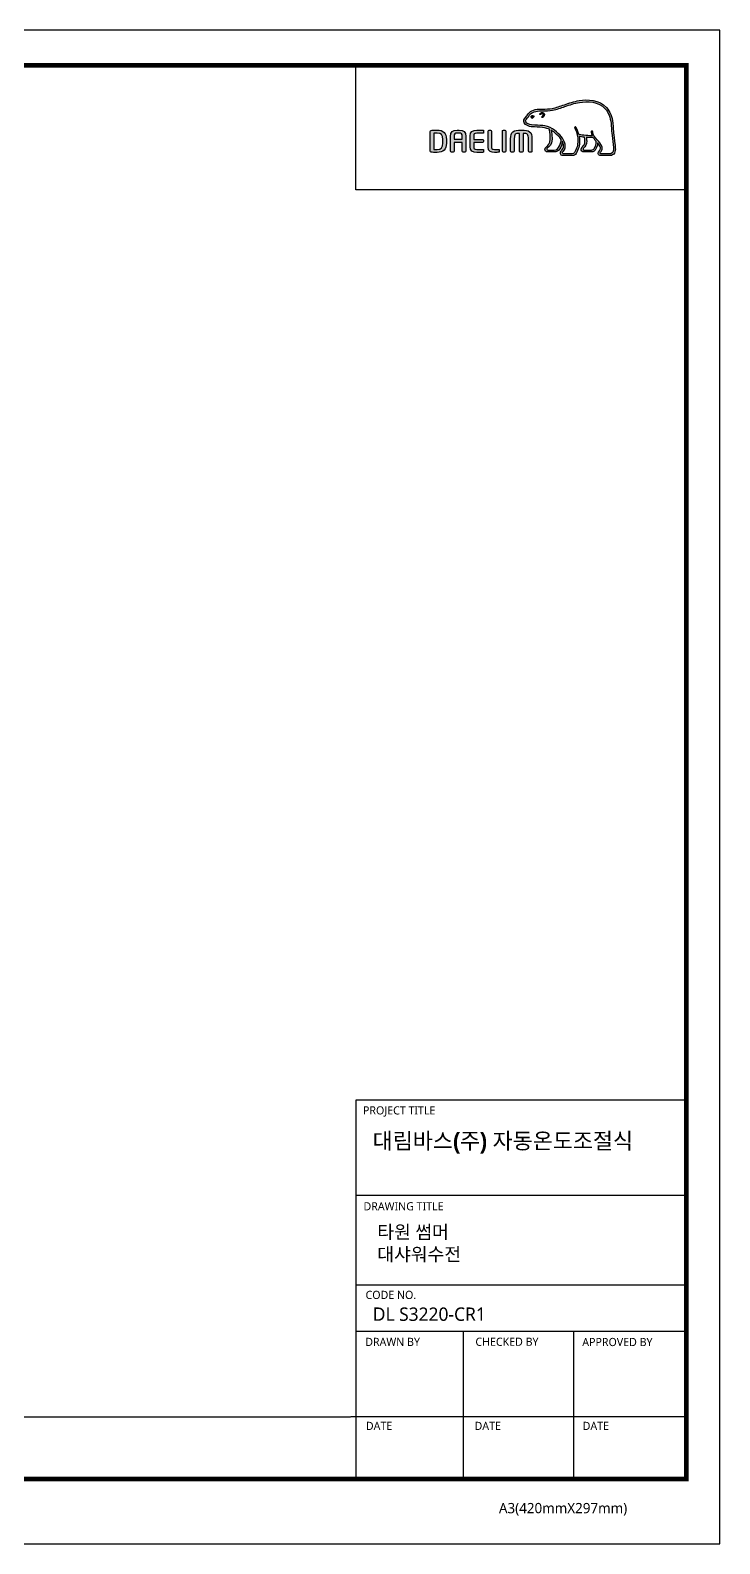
# Model space of a CAD drawing. Extents: x 0 to 3160, y 0 to 2315.
# Drawn here: x 2106 to 3160, y 0 to 2315 of the extents above; entities that cross this region are included whole.
import ezdxf

# ---------------------------------------------------------------- set-up
doc = ezdxf.new("R2010")
doc.units = 0
doc.header["$LTSCALE"] = 10
doc.header["$MEASUREMENT"] = 0
doc.layers.get('0').update_dxf_attribs({"linetype": 'CONTINUOUS'})
doc.layers.add('레이어 1', color=7, linetype='CONTINUOUS')
doc.styles.add('Daelim Dimension', font='')
doc.styles.get('Daelim Dimension').set_extended_font_data('NanumGothic')

msp = doc.modelspace()

# ---------------------------------------------------------------- hatches: boundary and pattern name
at = {"layer": '레이어 1'}
h = msp.add_hatch(color=5, dxfattribs=at)
h.dxf.hatch_style = 1
edge = h.paths.add_edge_path(flags=16)
edge.add_spline(control_points=[(2995.36, 2127.57), (2993.99, 2126.04), (2992.26, 2126.03), (2992.18, 2126.03), (2992.18, 2126.03), (2978.32, 2126.03), (2978.32, 2126.03), (2977.81, 2126.03), (2977.42, 2126.16), (2977.17, 2126.41), (2976.96, 2126.61), (2976.86, 2126.93), (2976.86, 2127.31), (2976.86, 2128.1), (2977.43, 2128.81), (2978.04, 2129.58), (2978.6, 2130.3), (2979.13, 2130.98), (2979.43, 2131.82), (2980.19, 2133.87), (2980.11, 2136.04), (2979.21, 2137.96), (2977.57, 2141.44), (2975.14, 2144.16), (2972.79, 2146.8), (2972.79, 2146.8), (2971.99, 2147.67), (2971.99, 2147.68), (2968.93, 2151.09), (2965.77, 2154.62), (2965.52, 2159.4), (2965.46, 2160.35), (2965.03, 2160.92), (2964.42, 2160.89), (2964.42, 2160.89), (2963.52, 2160.46), (2963.5, 2160.46), (2963.26, 2160.2), (2963.12, 2159.8), (2963.12, 2159.34), (2963.12, 2159.34), (2963.13, 2159.18), (2963.13, 2159.18), (2963.25, 2157.45), (2963.67, 2155.75), (2964.39, 2153.99), (2964.39, 2153.99), (2964.46, 2153.81), (2964.46, 2153.81), (2964.46, 2153.81), (2964.27, 2153.81), (2964.27, 2153.81), (2955.38, 2153.45), (2946.65, 2155.13), (2944.09, 2155.75), (2942.51, 2162.12), (2939.94, 2166.34), (2939.83, 2166.52), (2939.63, 2166.85), (2939.31, 2167.1), (2939, 2167.19), (2939, 2167.19), (2938.26, 2167.08), (2938.16, 2167.06), (2938.1, 2166.97), (2937.97, 2166.79), (2937.68, 2166.4), (2937.68, 2166.4), (2937.64, 2166.09), (2937.64, 2166.09), (2937.64, 2166.09), (2937.88, 2165.26), (2937.88, 2165.26), (2938.08, 2164.92), (2942.64, 2156.92), (2942.64, 2146.32), (2942.64, 2139.78), (2940.93, 2133.61), (2937.54, 2127.98), (2936.73, 2126.63), (2935.66, 2126.03), (2934.07, 2126.03), (2934.07, 2126.03), (2920.41, 2126.03), (2920.41, 2126.03), (2919.96, 2126.03), (2919.01, 2126.35), (2919.01, 2127.34), (2919.01, 2127.88), (2919.52, 2128.78), (2920.36, 2129.72), (2926.05, 2136.06), (2922.77, 2145.96), (2917.31, 2152.48), (2912.03, 2158.77), (2903.43, 2166.69), (2892.38, 2168.66), (2888.46, 2169.34), (2882.02, 2169.72), (2876.83, 2170.03), (2876.83, 2170.03), (2871.57, 2170.34), (2871.57, 2170.34), (2868.88, 2170.55), (2864.42, 2172.21), (2863.06, 2174.78), (2862.49, 2175.84), (2862.55, 2176.92), (2863.27, 2178.16), (2863.73, 2178.91), (2864.35, 2179.56), (2865.13, 2180.34), (2865.99, 2181.21), (2866.88, 2182.12), (2867.57, 2183.31), (2867.57, 2183.31), (2867.77, 2183.68), (2867.77, 2183.68), (2870.41, 2188.73), (2875.84, 2191.39), (2883.93, 2191.61), (2883.93, 2191.61), (2888.49, 2191.66), (2888.49, 2191.66), (2893.5, 2191.68), (2899.18, 2191.71), (2903.85, 2192.72), (2910.41, 2194.13), (2916.99, 2196.38), (2922.79, 2198.35), (2922.79, 2198.35), (2922.98, 2198.42), (2922.98, 2198.42), (2930.16, 2200.87), (2937.58, 2203.41), (2945.18, 2204.65), (2957.32, 2206.66), (2974.01, 2206.59), (2984.5, 2194.81), (2989.36, 2189.35), (2992.34, 2181.85), (2993.37, 2172.5), (2993.37, 2172.5), (2993.33, 2172.53), (2993.3, 2172.57), (2993.38, 2172.38), (2993.46, 2171.33), (2993.89, 2165.38), (2994.02, 2162.53), (2994.15, 2159.57), (2994.9, 2154.08), (2994.9, 2154.08), (2997.01, 2135.74), (2997.01, 2135.74), (2997.01, 2135.74), (2997.14, 2133.51), (2997.14, 2133.51), (2997.14, 2130.88), (2996.54, 2128.88), (2995.36, 2127.57)], knot_values=[0, 0, 0, 0, 1, 1, 1, 2, 2, 2, 3, 3, 3, 4, 4, 4, 5, 5, 5, 6, 6, 6, 7, 7, 7, 8, 8, 8, 9, 9, 9, 10, 10, 10, 11, 11, 11, 12, 12, 12, 13, 13, 13, 14, 14, 14, 15, 15, 15, 16, 16, 16, 17, 17, 17, 18, 18, 18, 19, 19, 19, 20, 20, 20, 21, 21, 21, 22, 22, 22, 23, 23, 23, 24, 24, 24, 25, 25, 25, 26, 26, 26, 27, 27, 27, 28, 28, 28, 29, 29, 29, 30, 30, 30, 31, 31, 31, 32, 32, 32, 33, 33, 33, 34, 34, 34, 35, 35, 35, 36, 36, 36, 37, 37, 37, 38, 38, 38, 39, 39, 39, 40, 40, 40, 41, 41, 41, 42, 42, 42, 43, 43, 43, 44, 44, 44, 45, 45, 45, 46, 46, 46, 47, 47, 47, 48, 48, 48, 49, 49, 49, 50, 50, 50, 51, 51, 51, 52, 52, 52, 53, 53, 53, 53], degree=3, periodic=0)
edge = h.paths.add_edge_path(flags=16)
edge.add_spline(control_points=[(2963.32, 2131.53), (2963.32, 2131.53), (2952.02, 2131.53), (2952.02, 2131.53), (2951.18, 2131.53), (2950.52, 2132.2), (2950.52, 2133.05), (2950.52, 2133.65), (2951.04, 2134.4), (2951.53, 2134.92), (2953.82, 2137.12), (2956.18, 2140.15), (2956.18, 2145.91), (2956.18, 2145.91), (2956.03, 2148.52), (2956.03, 2148.53), (2956.03, 2148.53), (2955.62, 2151.07), (2955.62, 2151.07), (2955.62, 2151.07), (2955.59, 2151.23), (2955.59, 2151.23), (2955.59, 2151.23), (2955.75, 2151.22), (2955.75, 2151.22), (2957.86, 2151.07), (2961.96, 2150.84), (2965.88, 2151.03), (2966.88, 2149.45), (2968.48, 2147.41), (2970.82, 2144.7), (2970.71, 2143.35), (2969.59, 2131.53), (2963.32, 2131.53)], knot_values=[0, 0, 0, 0, 1, 1, 1, 2, 2, 2, 3, 3, 3, 4, 4, 4, 5, 5, 5, 6, 6, 6, 7, 7, 7, 8, 8, 8, 9, 9, 9, 10, 10, 10, 11, 11, 11, 11], degree=3, periodic=0)
edge = h.paths.add_edge_path(flags=16)
edge.add_spline(control_points=[(2906.59, 2131.53), (2906.59, 2131.53), (2896.67, 2131.53), (2896.67, 2131.53), (2895.92, 2131.53), (2895.12, 2132.15), (2895.12, 2133.05), (2895.12, 2133.6), (2895.59, 2134.28), (2896.43, 2134.96), (2898.94, 2136.96), (2902.74, 2139.99), (2903.16, 2148.35), (2903.16, 2148.35), (2903.21, 2150.63), (2903.21, 2150.63), (2903.21, 2154.18), (2902.4, 2158.47), (2901.63, 2162.31), (2901.63, 2162.31), (2901.5, 2162.7), (2901.5, 2162.7), (2901.5, 2162.7), (2901.83, 2162.45), (2901.83, 2162.45), (2903.3, 2161.54), (2911.41, 2156.04), (2917.16, 2147.93), (2916.69, 2144.09), (2914.52, 2131.53), (2906.59, 2131.53)], knot_values=[0, 0, 0, 0, 1, 1, 1, 2, 2, 2, 3, 3, 3, 4, 4, 4, 5, 5, 5, 6, 6, 6, 7, 7, 7, 8, 8, 8, 9, 9, 9, 10, 10, 10, 10], degree=3, periodic=0)
edge = h.paths.add_edge_path()
edge.add_spline(control_points=[(2999.81, 2136.02), (2999.81, 2136.04), (2997.71, 2154.47), (2997.71, 2154.47), (2996.93, 2159.97), (2996.82, 2162.91), (2996.71, 2165.51), (2996.71, 2165.51), (2996.19, 2172.78), (2996.19, 2172.79), (2995.08, 2182.74), (2991.86, 2190.78), (2986.61, 2196.66), (2975.27, 2209.4), (2957.57, 2209.54), (2944.71, 2207.42), (2936.82, 2206.11), (2929.28, 2203.54), (2922, 2201.05), (2922, 2201.05), (2921.76, 2200.97), (2921.76, 2200.97), (2916.06, 2199.02), (2909.6, 2196.81), (2903.25, 2195.46), (2898.89, 2194.53), (2893.43, 2194.48), (2888.61, 2194.46), (2888.61, 2194.46), (2883.84, 2194.4), (2883.84, 2194.4), (2874.67, 2194.17), (2868.42, 2191), (2865.26, 2184.97), (2865.26, 2184.97), (2865.12, 2184.7), (2865.12, 2184.7), (2864.6, 2183.79), (2863.83, 2183.01), (2863.13, 2182.32), (2862.37, 2181.55), (2861.51, 2180.69), (2860.85, 2179.57), (2860.19, 2178.45), (2859.86, 2177.32), (2859.86, 2176.2), (2859.86, 2175.27), (2860.09, 2174.35), (2860.57, 2173.47), (2862.52, 2169.79), (2868.08, 2167.8), (2871.4, 2167.56), (2871.4, 2167.56), (2876.28, 2167.26), (2876.4, 2167.25), (2881.28, 2166.97), (2887.97, 2166.58), (2891.88, 2165.89), (2894.16, 2165.49), (2896.76, 2164.67), (2899.15, 2163.55), (2899.32, 2162.93), (2900.56, 2157.41), (2900.56, 2150.62), (2900.56, 2150.62), (2900.51, 2148.47), (2900.51, 2148.47), (2900.15, 2141.32), (2897.03, 2138.82), (2894.74, 2136.99), (2894.51, 2136.81), (2892.47, 2135.11), (2892.33, 2133.08), (2892.22, 2131.93), (2892.55, 2130.88), (2893.25, 2130.13), (2894.01, 2129.31), (2895.16, 2128.89), (2896.67, 2128.89), (2896.67, 2128.89), (2906.59, 2128.89), (2906.59, 2128.89), (2914.02, 2128.89), (2917.7, 2136.89), (2918.81, 2144.39), (2918.81, 2144.39), (2918.84, 2145.44), (2918.84, 2145.44), (2918.84, 2145.44), (2919.14, 2144.91), (2919.14, 2144.91), (2920.1, 2142.79), (2920.67, 2140.26), (2920.67, 2138.35), (2920.67, 2135.67), (2919.84, 2133.33), (2918.26, 2131.59), (2917.87, 2131.19), (2915.88, 2129.13), (2915.88, 2127.08), (2915.88, 2127.08), (2915.9, 2126.74), (2915.9, 2126.74), (2916.18, 2124.31), (2918.15, 2123.23), (2919.97, 2123.23), (2919.97, 2123.23), (2934.07, 2123.23), (2934.07, 2123.23), (2936.62, 2123.23), (2938.65, 2124.37), (2939.95, 2126.54), (2943.54, 2132.49), (2945.36, 2138.97), (2945.36, 2145.76), (2945.36, 2147.88), (2945.16, 2150.15), (2944.77, 2152.5), (2944.77, 2152.5), (2944.73, 2152.69), (2944.73, 2152.69), (2944.73, 2152.69), (2944.92, 2152.65), (2944.92, 2152.65), (2946.62, 2152.32), (2949.35, 2151.85), (2952.72, 2151.48), (2952.72, 2151.48), (2952.82, 2151.47), (2952.82, 2151.47), (2952.82, 2151.47), (2953.27, 2148.88), (2953.27, 2148.88), (2953.27, 2148.88), (2953.37, 2148.27), (2953.37, 2148.26), (2953.37, 2148.26), (2953.51, 2145.97), (2953.51, 2145.97), (2953.51, 2140.49), (2951.01, 2138.1), (2949.67, 2136.82), (2949.65, 2136.8), (2947.78, 2134.9), (2947.58, 2133.21), (2947.58, 2133.21), (2947.52, 2132.7), (2947.52, 2132.7), (2947.52, 2132.17), (2947.65, 2131.13), (2948.58, 2130.17), (2949.4, 2129.32), (2950.66, 2128.89), (2952.34, 2128.89), (2952.34, 2128.89), (2963.32, 2128.89), (2963.32, 2128.89), (2970, 2128.89), (2972.01, 2137.38), (2972.81, 2142.13), (2972.81, 2142.13), (2972.85, 2142.62), (2972.85, 2142.62), (2972.85, 2142.62), (2973.12, 2142.26), (2973.12, 2142.26), (2974.65, 2140.3), (2976, 2138.11), (2976.65, 2136.75), (2977, 2136.05), (2977.18, 2135.26), (2977.18, 2134.48), (2977.18, 2134.48), (2976.93, 2132.89), (2976.93, 2132.89), (2976.67, 2132.02), (2976.08, 2131.23), (2975.51, 2130.46), (2974.66, 2129.36), (2973.79, 2128.22), (2973.79, 2126.84), (2973.79, 2126.84), (2973.87, 2126.08), (2973.87, 2126.08), (2974.27, 2124.24), (2975.76, 2123.23), (2978.06, 2123.23), (2978.06, 2123.23), (2992.17, 2123.23), (2992.17, 2123.23), (2992.48, 2123.23), (2995.24, 2123.3), (2997.4, 2125.63), (2999.13, 2127.5), (2999.97, 2130.07), (2999.97, 2133.48), (2999.97, 2133.48), (2999.82, 2136.01), (2999.81, 2136.02)], knot_values=[0, 0, 0, 0, 1, 1, 1, 2, 2, 2, 3, 3, 3, 4, 4, 4, 5, 5, 5, 6, 6, 6, 7, 7, 7, 8, 8, 8, 9, 9, 9, 10, 10, 10, 11, 11, 11, 12, 12, 12, 13, 13, 13, 14, 14, 14, 15, 15, 15, 16, 16, 16, 17, 17, 17, 18, 18, 18, 19, 19, 19, 20, 20, 20, 21, 21, 21, 22, 22, 22, 23, 23, 23, 24, 24, 24, 25, 25, 25, 26, 26, 26, 27, 27, 27, 28, 28, 28, 29, 29, 29, 30, 30, 30, 31, 31, 31, 32, 32, 32, 33, 33, 33, 34, 34, 34, 35, 35, 35, 36, 36, 36, 37, 37, 37, 38, 38, 38, 39, 39, 39, 40, 40, 40, 41, 41, 41, 42, 42, 42, 43, 43, 43, 44, 44, 44, 45, 45, 45, 46, 46, 46, 47, 47, 47, 48, 48, 48, 49, 49, 49, 50, 50, 50, 51, 51, 51, 52, 52, 52, 53, 53, 53, 54, 54, 54, 55, 55, 55, 56, 56, 56, 57, 57, 57, 58, 58, 58, 59, 59, 59, 60, 60, 60, 61, 61, 61, 62, 62, 62, 63, 63, 63, 64, 64, 64, 65, 65, 65, 66, 66, 66, 66], degree=3, periodic=0)
edge = h.paths.add_edge_path(flags=0)
edge.add_spline(control_points=[(2871.16, 2183.66), (2871.16, 2183.66), (2873.21, 2184.59), (2875.75, 2183.61), (2875.75, 2183.61), (2876.07, 2183.47), (2875.66, 2182.89), (2874.42, 2181.23), (2873.2, 2180.87), (2873.2, 2180.87), (2873.2, 2180.87), (2872.31, 2180.56), (2871.82, 2181.16), (2870.81, 2182.34), (2870.78, 2183.02), (2870.78, 2183.02), (2870.78, 2183.02), (2870.68, 2183.53), (2871.16, 2183.66)], knot_values=[0, 0, 0, 0, 1, 1, 1, 2, 2, 2, 3, 3, 3, 4, 4, 4, 5, 5, 5, 6, 6, 6, 6], degree=3, periodic=0)
edge = h.paths.add_edge_path(flags=0)
edge.add_spline(control_points=[(2884.71, 2187.44), (2884.4, 2187.1), (2884.38, 2186.54), (2884.71, 2186.25), (2885.02, 2185.96), (2885.57, 2186.04), (2885.88, 2186.37), (2886.04, 2186.54), (2887.73, 2188.54), (2889.18, 2187.52), (2889.71, 2187.14), (2889.93, 2186.6), (2889.86, 2185.9), (2889.73, 2184.77), (2888.76, 2183.5), (2888.08, 2183.07), (2887.7, 2182.83), (2887.45, 2182.34), (2887.63, 2181.93), (2887.81, 2181.53), (2888.31, 2181.41), (2888.72, 2181.61), (2889.94, 2182.19), (2891.48, 2184.13), (2891.69, 2185.95), (2891.83, 2187.21), (2891.26, 2188.24), (2890.25, 2188.94), (2888.08, 2190.48), (2885.62, 2188.42), (2884.71, 2187.44)], knot_values=[0, 0, 0, 0, 1, 1, 1, 2, 2, 2, 3, 3, 3, 4, 4, 4, 5, 5, 5, 6, 6, 6, 7, 7, 7, 8, 8, 8, 9, 9, 9, 10, 10, 10, 10], degree=3, periodic=0)
edge = h.paths.add_edge_path(flags=0)
edge.add_spline(control_points=[(2884.43, 2185.93), (2884.43, 2185.93), (2884.43, 2185.93), (2884.43, 2185.93), (2884.43, 2185.93), (2884.43, 2185.93), (2884.43, 2185.93)], knot_values=[0, 0, 0, 0, 1, 1, 1, 2, 2, 2, 2], degree=3, periodic=0)
h = msp.add_hatch(color=5, dxfattribs=at)
h.dxf.hatch_style = 2
edge = h.paths.add_edge_path()
edge.add_spline(control_points=[(2871.16, 2183.66), (2871.16, 2183.66), (2873.21, 2184.59), (2875.75, 2183.61), (2875.75, 2183.61), (2876.07, 2183.47), (2875.66, 2182.89), (2874.42, 2181.23), (2873.2, 2180.87), (2873.2, 2180.87), (2873.2, 2180.87), (2872.31, 2180.56), (2871.82, 2181.16), (2870.81, 2182.34), (2870.78, 2183.02), (2870.78, 2183.02), (2870.78, 2183.02), (2870.68, 2183.53), (2871.16, 2183.66)], knot_values=[0, 0, 0, 0, 1, 1, 1, 2, 2, 2, 3, 3, 3, 4, 4, 4, 5, 5, 5, 6, 6, 6, 6], degree=3, periodic=0)
h = msp.add_hatch(color=5, dxfattribs=at)
h.dxf.hatch_style = 2
edge = h.paths.add_edge_path()
edge.add_spline(control_points=[(2884.71, 2187.44), (2884.4, 2187.1), (2884.38, 2186.54), (2884.71, 2186.25), (2885.02, 2185.96), (2885.57, 2186.04), (2885.88, 2186.37), (2886.04, 2186.54), (2887.73, 2188.54), (2889.18, 2187.52), (2889.71, 2187.14), (2889.93, 2186.6), (2889.86, 2185.9), (2889.73, 2184.77), (2888.76, 2183.5), (2888.08, 2183.07), (2887.7, 2182.83), (2887.45, 2182.34), (2887.63, 2181.93), (2887.81, 2181.53), (2888.31, 2181.41), (2888.72, 2181.61), (2889.94, 2182.19), (2891.48, 2184.13), (2891.69, 2185.95), (2891.83, 2187.21), (2891.26, 2188.24), (2890.25, 2188.94), (2888.08, 2190.48), (2885.62, 2188.42), (2884.71, 2187.44)], knot_values=[0, 0, 0, 0, 1, 1, 1, 2, 2, 2, 3, 3, 3, 4, 4, 4, 5, 5, 5, 6, 6, 6, 7, 7, 7, 8, 8, 8, 9, 9, 9, 10, 10, 10, 10], degree=3, periodic=0)
h = msp.add_hatch(color=5, dxfattribs=at)
h.dxf.hatch_style = 2
edge = h.paths.add_edge_path()
edge.add_spline(control_points=[(2736.46, 2142.3), (2736.46, 2135.86), (2733.53, 2132.73), (2727.48, 2132.73), (2727.48, 2132.73), (2723.34, 2132.81), (2722.26, 2132.82), (2722.26, 2132.82), (2722.26, 2157.52), (2722.26, 2157.52), (2724.4, 2157.73), (2727.45, 2157.77), (2727.48, 2157.77), (2733.69, 2157.77), (2736.46, 2154.82), (2736.46, 2148.2), (2736.46, 2148.2), (2736.46, 2142.3), (2736.46, 2142.3)], knot_values=[0, 0, 0, 0, 1, 1, 1, 2, 2, 2, 3, 3, 3, 4, 4, 4, 5, 5, 5, 6, 6, 6, 6], degree=3, periodic=0)
edge = h.paths.add_edge_path()
edge.add_spline(control_points=[(2727.48, 2162.4), (2724.12, 2162.4), (2719.77, 2162.2), (2718.34, 2161.97), (2717.44, 2161.82), (2716.87, 2161.15), (2716.87, 2160.27), (2716.87, 2160.27), (2716.87, 2130.23), (2716.87, 2130.23), (2716.87, 2129.3), (2717.45, 2128.65), (2718.38, 2128.52), (2719.73, 2128.3), (2724.07, 2128.1), (2727.48, 2128.1), (2736.85, 2128.1), (2741.8, 2133.01), (2741.8, 2142.3), (2741.8, 2142.3), (2741.8, 2148.2), (2741.8, 2148.2), (2741.8, 2157.49), (2736.85, 2162.4), (2727.48, 2162.4)], knot_values=[0, 0, 0, 0, 1, 1, 1, 2, 2, 2, 3, 3, 3, 4, 4, 4, 5, 5, 5, 6, 6, 6, 7, 7, 7, 8, 8, 8, 8], degree=3, periodic=0)
h = msp.add_hatch(color=5, dxfattribs=at)
h.dxf.hatch_style = 2
edge = h.paths.add_edge_path()
edge.add_spline(control_points=[(2765.98, 2148.24), (2765.98, 2148.24), (2753.34, 2148.24), (2753.34, 2148.24), (2753.34, 2148.71), (2753.34, 2152.74), (2753.34, 2152.74), (2753.34, 2156.96), (2754.59, 2157.67), (2758.35, 2157.67), (2758.35, 2157.67), (2760.97, 2157.67), (2760.97, 2157.67), (2764.73, 2157.67), (2765.98, 2156.96), (2765.98, 2152.74), (2765.98, 2152.74), (2765.98, 2148.71), (2765.98, 2148.24)], knot_values=[0, 0, 0, 0, 1, 1, 1, 2, 2, 2, 3, 3, 3, 4, 4, 4, 5, 5, 5, 6, 6, 6, 6], degree=3, periodic=0)
edge = h.paths.add_edge_path()
edge.add_spline(control_points=[(2760.97, 2162.4), (2760.97, 2162.4), (2758.35, 2162.4), (2758.35, 2162.4), (2751.19, 2162.4), (2748, 2159.43), (2748, 2152.74), (2748, 2152.74), (2748, 2129.89), (2748, 2129.89), (2748, 2129.08), (2748.65, 2128.4), (2749.42, 2128.4), (2749.42, 2128.4), (2751.92, 2128.4), (2751.92, 2128.4), (2752.81, 2128.4), (2753.34, 2129.15), (2753.34, 2129.89), (2753.34, 2129.89), (2753.34, 2143.02), (2753.34, 2143.53), (2753.34, 2143.53), (2765.98, 2143.53), (2765.98, 2143.53), (2765.98, 2143.02), (2765.98, 2129.89), (2765.98, 2129.89), (2765.98, 2129.07), (2766.63, 2128.4), (2767.42, 2128.4), (2767.42, 2128.4), (2769.89, 2128.4), (2769.89, 2128.4), (2770.76, 2128.4), (2771.34, 2129.17), (2771.34, 2129.89), (2771.34, 2129.89), (2771.34, 2152.74), (2771.34, 2152.74), (2771.34, 2159.43), (2768.14, 2162.4), (2760.97, 2162.4)], knot_values=[0, 0, 0, 0, 1, 1, 1, 2, 2, 2, 3, 3, 3, 4, 4, 4, 5, 5, 5, 6, 6, 6, 7, 7, 7, 8, 8, 8, 9, 9, 9, 10, 10, 10, 11, 11, 11, 12, 12, 12, 13, 13, 13, 14, 14, 14, 14], degree=3, periodic=0)
h = msp.add_hatch(color=5, dxfattribs=at)
h.dxf.hatch_style = 2
edge = h.paths.add_edge_path()
edge.add_spline(control_points=[(2778.13, 2153.67), (2778.13, 2153.67), (2778.13, 2136.84), (2778.13, 2136.84), (2778.13, 2130.95), (2781.5, 2128.1), (2788.41, 2128.1), (2791.47, 2128.1), (2795.62, 2128.15), (2797.29, 2128.31), (2797.26, 2128.31), (2798.09, 2128.39), (2798.09, 2128.39), (2798.09, 2128.39), (2798.33, 2128.41), (2798.33, 2128.41), (2798.33, 2128.41), (2798.33, 2132.91), (2798.33, 2132.91), (2798.33, 2132.91), (2788.45, 2132.91), (2788.45, 2132.91), (2783.5, 2132.91), (2783.5, 2134.31), (2783.5, 2136.84), (2783.5, 2136.84), (2783.5, 2143.08), (2783.5, 2143.56), (2784.01, 2143.56), (2796.78, 2143.56), (2796.78, 2143.56), (2797.62, 2143.56), (2798.3, 2144.23), (2798.3, 2145.05), (2798.3, 2145.05), (2798.3, 2146.71), (2798.3, 2146.71), (2798.3, 2147.54), (2797.62, 2148.2), (2796.78, 2148.2), (2796.78, 2148.2), (2784.01, 2148.2), (2783.5, 2148.2), (2783.5, 2148.69), (2783.5, 2153.67), (2783.5, 2153.67), (2783.5, 2156.2), (2783.5, 2157.59), (2788.45, 2157.59), (2788.45, 2157.59), (2798.33, 2157.55), (2798.33, 2157.55), (2798.33, 2157.55), (2798.33, 2162.03), (2798.33, 2162.03), (2798.33, 2162.03), (2797.28, 2162.14), (2797.28, 2162.14), (2795.34, 2162.31), (2790.88, 2162.4), (2788.41, 2162.4), (2781.5, 2162.4), (2778.13, 2159.55), (2778.13, 2153.67)], knot_values=[0, 0, 0, 0, 1, 1, 1, 2, 2, 2, 3, 3, 3, 4, 4, 4, 5, 5, 5, 6, 6, 6, 7, 7, 7, 8, 8, 8, 9, 9, 9, 10, 10, 10, 11, 11, 11, 12, 12, 12, 13, 13, 13, 14, 14, 14, 15, 15, 15, 16, 16, 16, 17, 17, 17, 18, 18, 18, 19, 19, 19, 20, 20, 20, 21, 21, 21, 21], degree=3, periodic=0)
h = msp.add_hatch(color=5, dxfattribs=at)
h.dxf.hatch_style = 2
edge = h.paths.add_edge_path()
edge.add_spline(control_points=[(2806.91, 2162.1), (2806.08, 2162.1), (2805.38, 2161.42), (2805.38, 2160.61), (2805.38, 2160.61), (2805.38, 2136.84), (2805.38, 2136.84), (2805.38, 2129.09), (2810.67, 2128.1), (2815.28, 2128.1), (2818.66, 2128.1), (2819.52, 2128.24), (2820.52, 2128.41), (2820.52, 2128.41), (2821.11, 2128.5), (2821.11, 2128.5), (2821.1, 2128.49), (2821.88, 2128.59), (2821.88, 2128.59), (2821.88, 2128.59), (2822.11, 2128.62), (2822.11, 2128.62), (2822.11, 2128.62), (2822.11, 2132.91), (2822.11, 2132.91), (2822.11, 2132.91), (2815.33, 2132.91), (2815.33, 2132.91), (2810.74, 2132.91), (2810.74, 2134.64), (2810.74, 2136.33), (2810.74, 2136.33), (2810.74, 2160.61), (2810.74, 2160.61), (2810.74, 2161.42), (2810.05, 2162.1), (2809.22, 2162.1), (2809.22, 2162.1), (2806.91, 2162.1), (2806.91, 2162.1)], knot_values=[0, 0, 0, 0, 1, 1, 1, 2, 2, 2, 3, 3, 3, 4, 4, 4, 5, 5, 5, 6, 6, 6, 7, 7, 7, 8, 8, 8, 9, 9, 9, 10, 10, 10, 11, 11, 11, 12, 12, 12, 13, 13, 13, 13], degree=3, periodic=0)
h = msp.add_hatch(color=5, dxfattribs=at)
h.dxf.hatch_style = 2
edge = h.paths.add_edge_path()
edge.add_spline(control_points=[(2828.74, 2162.1), (2827.85, 2162.1), (2827.31, 2161.36), (2827.31, 2160.65), (2827.31, 2160.65), (2827.31, 2129.89), (2827.31, 2129.89), (2827.31, 2129.07), (2827.95, 2128.4), (2828.74, 2128.4), (2828.74, 2128.4), (2831.24, 2128.4), (2831.24, 2128.4), (2832.13, 2128.4), (2832.66, 2129.15), (2832.66, 2129.89), (2832.66, 2129.89), (2832.66, 2160.65), (2832.66, 2160.65), (2832.66, 2161.46), (2832.04, 2162.1), (2831.24, 2162.1), (2831.24, 2162.1), (2828.74, 2162.1), (2828.74, 2162.1)], knot_values=[0, 0, 0, 0, 1, 1, 1, 2, 2, 2, 3, 3, 3, 4, 4, 4, 5, 5, 5, 6, 6, 6, 7, 7, 7, 8, 8, 8, 8], degree=3, periodic=0)
h = msp.add_hatch(color=5, dxfattribs=at)
h.dxf.hatch_style = 2
edge = h.paths.add_edge_path()
edge.add_spline(control_points=[(2839.86, 2148.82), (2839.86, 2148.82), (2839.86, 2129.89), (2839.86, 2129.89), (2839.86, 2129.07), (2840.5, 2128.4), (2841.29, 2128.4), (2841.29, 2128.4), (2843.83, 2128.4), (2843.83, 2128.4), (2844.72, 2128.4), (2845.26, 2129.15), (2845.26, 2129.89), (2845.26, 2129.89), (2845.26, 2148.35), (2845.26, 2148.35), (2845.26, 2156.5), (2846.64, 2157.29), (2853.52, 2157.31), (2853.52, 2156.81), (2853.52, 2129.89), (2853.52, 2129.89), (2853.52, 2129.04), (2854.13, 2128.4), (2854.94, 2128.4), (2854.94, 2128.4), (2857.43, 2128.4), (2857.43, 2128.4), (2858.32, 2128.4), (2858.86, 2129.15), (2858.86, 2129.89), (2858.86, 2129.89), (2858.86, 2156.72), (2858.86, 2157.25), (2862.08, 2157.24), (2864.34, 2156.98), (2865.57, 2155.75), (2866.86, 2154.46), (2867.11, 2152.06), (2867.11, 2148.35), (2867.11, 2148.35), (2867.11, 2129.89), (2867.11, 2129.89), (2867.11, 2129.08), (2867.77, 2128.4), (2868.55, 2128.4), (2868.55, 2128.4), (2871.09, 2128.4), (2871.09, 2128.4), (2871.98, 2128.4), (2872.52, 2129.17), (2872.52, 2129.89), (2872.52, 2129.89), (2872.52, 2148.82), (2872.52, 2148.82), (2872.52, 2160.3), (2868.45, 2162.24), (2856.22, 2162.24), (2843.94, 2162.24), (2839.86, 2160.3), (2839.86, 2148.82)], knot_values=[0, 0, 0, 0, 1, 1, 1, 2, 2, 2, 3, 3, 3, 4, 4, 4, 5, 5, 5, 6, 6, 6, 7, 7, 7, 8, 8, 8, 9, 9, 9, 10, 10, 10, 11, 11, 11, 12, 12, 12, 13, 13, 13, 14, 14, 14, 15, 15, 15, 16, 16, 16, 17, 17, 17, 18, 18, 18, 19, 19, 19, 20, 20, 20, 20], degree=3, periodic=0)
h = msp.add_hatch(color=5, dxfattribs=at)
h.dxf.hatch_style = 2
edge = h.paths.add_edge_path()
edge.add_spline(control_points=[(2761.75, 1935.36), (2761.71, 1935.32), (2761.71, 1935.24), (2761.75, 1935.2), (2761.8, 1935.15), (2761.88, 1935.17), (2761.92, 1935.21), (2761.94, 1935.24), (2762.18, 1935.52), (2762.39, 1935.38), (2762.46, 1935.32), (2762.5, 1935.25), (2762.48, 1935.15), (2762.47, 1934.99), (2762.33, 1934.81), (2762.23, 1934.74), (2762.18, 1934.71), (2762.14, 1934.64), (2762.17, 1934.58), (2762.19, 1934.53), (2762.27, 1934.51), (2762.32, 1934.54), (2762.5, 1934.62), (2762.71, 1934.9), (2762.74, 1935.15), (2762.76, 1935.33), (2762.68, 1935.48), (2762.54, 1935.58), (2762.23, 1935.8), (2761.88, 1935.5), (2761.75, 1935.36)], knot_values=[0, 0, 0, 0, 1, 1, 1, 2, 2, 2, 3, 3, 3, 4, 4, 4, 5, 5, 5, 6, 6, 6, 7, 7, 7, 8, 8, 8, 9, 9, 9, 10, 10, 10, 10], degree=3, periodic=0)

# ---------------------------------------------------------------- linework, layer by layer
at = {"color": 5, "ltscale": 0.5}
for p, q in [((2603.45, 2071.1), (2603.45, 2261.29)), ((2603.45, 678.62), (2603.45, 96.07))]:
    msp.add_line(p, q, dxfattribs=at)
at = {"color": 5}
for p, q in [((2906.15, 2128.89), (2906.15, 2128.89)), ((50.81, 193.97), (2594.86, 193.97))]:
    msp.add_line(p, q, dxfattribs=at)
at = {"color": 5, "ltscale": 40}
for p, q in [((3108.41, 2071.1), (2603.45, 2071.1)), ((3108.41, 678.62), (2603.45, 678.62)), ((3108.41, 532.66), (2603.45, 532.66)), ((3108.41, 532.66), (2603.45, 532.66)), ((3108.41, 395.37), (2603.45, 395.37)), ((3108.41, 395.37), (2603.45, 395.37)), ((3108.41, 324.55), (2603.45, 324.55)), ((3108.41, 324.55), (2603.45, 324.55)), ((2767.46, 324.55), (2767.46, 99.13)), ((2935.79, 324.55), (2935.79, 99.13)), ((3108.41, 194.33), (2595.47, 194.33)), ((3108.41, 194.33), (2607.38, 194.33)), ((3108.41, 99.13), (2675.66, 99.13))]:
    msp.add_line(p, q, dxfattribs=at)
at = {"ltscale": 0.5}
msp.add_lwpolyline([(0, 0), (3159.52, 0), (3159.52, 2315.04), (0, 2315.04)], close=True, dxfattribs=at)
at = {"color": 5, "linetype": 'ByBlock', "lineweight": 200, "const_width": 7.28}
msp.add_lwpolyline([(50.81, 99.13), (3108.41, 99.13), (3108.41, 2261.29), (50.81, 2261.29)], close=True, dxfattribs=at)
at = {"layer": '레이어 1', "color": 5}
for points, knots in [([(2999.81, 2136.02), (2999.81, 2136.04), (2997.71, 2154.47), (2997.71, 2154.47), (2996.93, 2159.97), (2996.82, 2162.91), (2996.71, 2165.51), (2996.71, 2165.51), (2996.19, 2172.78), (2996.19, 2172.79), (2995.08, 2182.74), (2991.86, 2190.78), (2986.61, 2196.66), (2975.27, 2209.4), (2957.57, 2209.54), (2944.71, 2207.42), (2936.82, 2206.11), (2929.28, 2203.54), (2922, 2201.05), (2922, 2201.05), (2921.76, 2200.97), (2921.76, 2200.97), (2916.06, 2199.02), (2909.6, 2196.81), (2903.25, 2195.46), (2898.89, 2194.53), (2893.43, 2194.48), (2888.61, 2194.46), (2888.61, 2194.46), (2883.84, 2194.4), (2883.84, 2194.4), (2874.67, 2194.17), (2868.42, 2191), (2865.26, 2184.97), (2865.26, 2184.97), (2865.12, 2184.7), (2865.12, 2184.7), (2864.6, 2183.79), (2863.83, 2183.01), (2863.13, 2182.32), (2862.37, 2181.55), (2861.51, 2180.69), (2860.85, 2179.57), (2860.19, 2178.45), (2859.86, 2177.32), (2859.86, 2176.2), (2859.86, 2175.27), (2860.09, 2174.35), (2860.57, 2173.47), (2862.52, 2169.79), (2868.08, 2167.8), (2871.4, 2167.56), (2871.4, 2167.56), (2876.28, 2167.26), (2876.4, 2167.25), (2881.28, 2166.97), (2887.97, 2166.58), (2891.88, 2165.89), (2894.16, 2165.49), (2896.76, 2164.67), (2899.15, 2163.55), (2899.32, 2162.93), (2900.56, 2157.41), (2900.56, 2150.62), (2900.56, 2150.62), (2900.51, 2148.47), (2900.51, 2148.47), (2900.15, 2141.32), (2897.03, 2138.82), (2894.74, 2136.99), (2894.51, 2136.81), (2892.47, 2135.11), (2892.33, 2133.08), (2892.22, 2131.93), (2892.55, 2130.88), (2893.25, 2130.13), (2894.01, 2129.31), (2895.16, 2128.89), (2896.67, 2128.89), (2896.67, 2128.89), (2906.59, 2128.89), (2906.59, 2128.89), (2914.02, 2128.89), (2917.7, 2136.89), (2918.81, 2144.39), (2918.81, 2144.39), (2918.84, 2145.44), (2918.84, 2145.44), (2918.84, 2145.44), (2919.14, 2144.91), (2919.14, 2144.91), (2920.1, 2142.79), (2920.67, 2140.26), (2920.67, 2138.35), (2920.67, 2135.67), (2919.84, 2133.33), (2918.26, 2131.59), (2917.87, 2131.19), (2915.88, 2129.13), (2915.88, 2127.08), (2915.88, 2127.08), (2915.9, 2126.74), (2915.9, 2126.74), (2916.18, 2124.31), (2918.15, 2123.23), (2919.97, 2123.23), (2919.97, 2123.23), (2934.07, 2123.23), (2934.07, 2123.23), (2936.62, 2123.23), (2938.65, 2124.37), (2939.95, 2126.54), (2943.54, 2132.49), (2945.36, 2138.97), (2945.36, 2145.76), (2945.36, 2147.88), (2945.16, 2150.15), (2944.77, 2152.5), (2944.77, 2152.5), (2944.73, 2152.69), (2944.73, 2152.69), (2944.73, 2152.69), (2944.92, 2152.65), (2944.92, 2152.65), (2946.62, 2152.32), (2949.35, 2151.85), (2952.72, 2151.48), (2952.72, 2151.48), (2952.82, 2151.47), (2952.82, 2151.47), (2952.82, 2151.47), (2953.27, 2148.88), (2953.27, 2148.88), (2953.27, 2148.88), (2953.37, 2148.27), (2953.37, 2148.26), (2953.37, 2148.26), (2953.51, 2145.97), (2953.51, 2145.97), (2953.51, 2140.49), (2951.01, 2138.1), (2949.67, 2136.82), (2949.65, 2136.8), (2947.78, 2134.9), (2947.58, 2133.21), (2947.58, 2133.21), (2947.52, 2132.7), (2947.52, 2132.7), (2947.52, 2132.17), (2947.65, 2131.13), (2948.58, 2130.17), (2949.4, 2129.32), (2950.66, 2128.89), (2952.34, 2128.89), (2952.34, 2128.89), (2963.32, 2128.89), (2963.32, 2128.89), (2970, 2128.89), (2972.01, 2137.38), (2972.81, 2142.13), (2972.81, 2142.13), (2972.85, 2142.62), (2972.85, 2142.62), (2972.85, 2142.62), (2973.12, 2142.26), (2973.12, 2142.26), (2974.65, 2140.3), (2976, 2138.11), (2976.65, 2136.75), (2977, 2136.05), (2977.18, 2135.26), (2977.18, 2134.48), (2977.18, 2134.48), (2976.93, 2132.89), (2976.93, 2132.89), (2976.67, 2132.02), (2976.08, 2131.23), (2975.51, 2130.46), (2974.66, 2129.36), (2973.79, 2128.22), (2973.79, 2126.84), (2973.79, 2126.84), (2973.87, 2126.08), (2973.87, 2126.08), (2974.27, 2124.24), (2975.76, 2123.23), (2978.06, 2123.23), (2978.06, 2123.23), (2992.17, 2123.23), (2992.17, 2123.23), (2992.48, 2123.23), (2995.24, 2123.3), (2997.4, 2125.63), (2999.13, 2127.5), (2999.97, 2130.07), (2999.97, 2133.48), (2999.97, 2133.48), (2999.82, 2136.01), (2999.81, 2136.02)], [0, 0, 0, 0, 1, 1, 1, 2, 2, 2, 3, 3, 3, 4, 4, 4, 5, 5, 5, 6, 6, 6, 7, 7, 7, 8, 8, 8, 9, 9, 9, 10, 10, 10, 11, 11, 11, 12, 12, 12, 13, 13, 13, 14, 14, 14, 15, 15, 15, 16, 16, 16, 17, 17, 17, 18, 18, 18, 19, 19, 19, 20, 20, 20, 21, 21, 21, 22, 22, 22, 23, 23, 23, 24, 24, 24, 25, 25, 25, 26, 26, 26, 27, 27, 27, 28, 28, 28, 29, 29, 29, 30, 30, 30, 31, 31, 31, 32, 32, 32, 33, 33, 33, 34, 34, 34, 35, 35, 35, 36, 36, 36, 37, 37, 37, 38, 38, 38, 39, 39, 39, 40, 40, 40, 41, 41, 41, 42, 42, 42, 43, 43, 43, 44, 44, 44, 45, 45, 45, 46, 46, 46, 47, 47, 47, 48, 48, 48, 49, 49, 49, 50, 50, 50, 51, 51, 51, 52, 52, 52, 53, 53, 53, 54, 54, 54, 55, 55, 55, 56, 56, 56, 57, 57, 57, 58, 58, 58, 59, 59, 59, 60, 60, 60, 61, 61, 61, 62, 62, 62, 63, 63, 63, 64, 64, 64, 65, 65, 65, 66, 66, 66, 66]), ([(2871.16, 2183.66), (2871.16, 2183.66), (2873.21, 2184.59), (2875.75, 2183.61), (2875.75, 2183.61), (2876.07, 2183.47), (2875.66, 2182.89), (2874.42, 2181.23), (2873.2, 2180.87), (2873.2, 2180.87), (2873.2, 2180.87), (2872.31, 2180.56), (2871.82, 2181.16), (2870.81, 2182.34), (2870.78, 2183.02), (2870.78, 2183.02), (2870.78, 2183.02), (2870.68, 2183.53), (2871.16, 2183.66)], [0, 0, 0, 0, 1, 1, 1, 2, 2, 2, 3, 3, 3, 4, 4, 4, 5, 5, 5, 6, 6, 6, 6]), ([(2884.71, 2187.44), (2884.4, 2187.1), (2884.38, 2186.54), (2884.71, 2186.25), (2885.02, 2185.96), (2885.57, 2186.04), (2885.88, 2186.37), (2886.04, 2186.54), (2887.73, 2188.54), (2889.18, 2187.52), (2889.71, 2187.14), (2889.93, 2186.6), (2889.86, 2185.9), (2889.73, 2184.77), (2888.76, 2183.5), (2888.08, 2183.07), (2887.7, 2182.83), (2887.45, 2182.34), (2887.63, 2181.93), (2887.81, 2181.53), (2888.31, 2181.41), (2888.72, 2181.61), (2889.94, 2182.19), (2891.48, 2184.13), (2891.69, 2185.95), (2891.83, 2187.21), (2891.26, 2188.24), (2890.25, 2188.94), (2888.08, 2190.48), (2885.62, 2188.42), (2884.71, 2187.44)], [0, 0, 0, 0, 1, 1, 1, 2, 2, 2, 3, 3, 3, 4, 4, 4, 5, 5, 5, 6, 6, 6, 7, 7, 7, 8, 8, 8, 9, 9, 9, 10, 10, 10, 10]), ([(2884.43, 2185.93), (2884.43, 2185.93), (2884.43, 2185.93), (2884.43, 2185.93), (2884.43, 2185.93), (2884.43, 2185.93), (2884.43, 2185.93)], [0, 0, 0, 0, 1, 1, 1, 2, 2, 2, 2]), ([(2727.48, 2162.4), (2724.12, 2162.4), (2719.77, 2162.2), (2718.34, 2161.97), (2717.44, 2161.82), (2716.87, 2161.15), (2716.87, 2160.27), (2716.87, 2160.27), (2716.87, 2130.23), (2716.87, 2130.23), (2716.87, 2129.3), (2717.45, 2128.65), (2718.38, 2128.52), (2719.73, 2128.3), (2724.07, 2128.1), (2727.48, 2128.1), (2736.85, 2128.1), (2741.8, 2133.01), (2741.8, 2142.3), (2741.8, 2142.3), (2741.8, 2148.2), (2741.8, 2148.2), (2741.8, 2157.49), (2736.85, 2162.4), (2727.48, 2162.4)], [0, 0, 0, 0, 1, 1, 1, 2, 2, 2, 3, 3, 3, 4, 4, 4, 5, 5, 5, 6, 6, 6, 7, 7, 7, 8, 8, 8, 8]), ([(2736.46, 2142.3), (2736.46, 2135.86), (2733.53, 2132.73), (2727.48, 2132.73), (2727.48, 2132.73), (2723.34, 2132.81), (2722.26, 2132.82), (2722.26, 2132.82), (2722.26, 2157.52), (2722.26, 2157.52), (2724.4, 2157.73), (2727.45, 2157.77), (2727.48, 2157.77), (2733.69, 2157.77), (2736.46, 2154.82), (2736.46, 2148.2), (2736.46, 2148.2), (2736.46, 2142.3), (2736.46, 2142.3)], [0, 0, 0, 0, 1, 1, 1, 2, 2, 2, 3, 3, 3, 4, 4, 4, 5, 5, 5, 6, 6, 6, 6]), ([(2760.97, 2162.4), (2760.97, 2162.4), (2758.35, 2162.4), (2758.35, 2162.4), (2751.19, 2162.4), (2748, 2159.43), (2748, 2152.74), (2748, 2152.74), (2748, 2129.89), (2748, 2129.89), (2748, 2129.08), (2748.65, 2128.4), (2749.42, 2128.4), (2749.42, 2128.4), (2751.92, 2128.4), (2751.92, 2128.4), (2752.81, 2128.4), (2753.34, 2129.15), (2753.34, 2129.89), (2753.34, 2129.89), (2753.34, 2143.02), (2753.34, 2143.53), (2753.34, 2143.53), (2765.98, 2143.53), (2765.98, 2143.53), (2765.98, 2143.02), (2765.98, 2129.89), (2765.98, 2129.89), (2765.98, 2129.07), (2766.63, 2128.4), (2767.42, 2128.4), (2767.42, 2128.4), (2769.89, 2128.4), (2769.89, 2128.4), (2770.76, 2128.4), (2771.34, 2129.17), (2771.34, 2129.89), (2771.34, 2129.89), (2771.34, 2152.74), (2771.34, 2152.74), (2771.34, 2159.43), (2768.14, 2162.4), (2760.97, 2162.4)], [0, 0, 0, 0, 1, 1, 1, 2, 2, 2, 3, 3, 3, 4, 4, 4, 5, 5, 5, 6, 6, 6, 7, 7, 7, 8, 8, 8, 9, 9, 9, 10, 10, 10, 11, 11, 11, 12, 12, 12, 13, 13, 13, 14, 14, 14, 14]), ([(2765.98, 2148.24), (2765.98, 2148.24), (2753.34, 2148.24), (2753.34, 2148.24), (2753.34, 2148.71), (2753.34, 2152.74), (2753.34, 2152.74), (2753.34, 2156.96), (2754.59, 2157.67), (2758.35, 2157.67), (2758.35, 2157.67), (2760.97, 2157.67), (2760.97, 2157.67), (2764.73, 2157.67), (2765.98, 2156.96), (2765.98, 2152.74), (2765.98, 2152.74), (2765.98, 2148.71), (2765.98, 2148.24)], [0, 0, 0, 0, 1, 1, 1, 2, 2, 2, 3, 3, 3, 4, 4, 4, 5, 5, 5, 6, 6, 6, 6]), ([(2778.13, 2153.67), (2778.13, 2153.67), (2778.13, 2136.84), (2778.13, 2136.84), (2778.13, 2130.95), (2781.5, 2128.1), (2788.41, 2128.1), (2791.47, 2128.1), (2795.62, 2128.15), (2797.29, 2128.31), (2797.26, 2128.31), (2798.09, 2128.39), (2798.09, 2128.39), (2798.09, 2128.39), (2798.33, 2128.41), (2798.33, 2128.41), (2798.33, 2128.41), (2798.33, 2132.91), (2798.33, 2132.91), (2798.33, 2132.91), (2788.45, 2132.91), (2788.45, 2132.91), (2783.5, 2132.91), (2783.5, 2134.31), (2783.5, 2136.84), (2783.5, 2136.84), (2783.5, 2143.08), (2783.5, 2143.56), (2784.01, 2143.56), (2796.78, 2143.56), (2796.78, 2143.56), (2797.62, 2143.56), (2798.3, 2144.23), (2798.3, 2145.05), (2798.3, 2145.05), (2798.3, 2146.71), (2798.3, 2146.71), (2798.3, 2147.54), (2797.62, 2148.2), (2796.78, 2148.2), (2796.78, 2148.2), (2784.01, 2148.2), (2783.5, 2148.2), (2783.5, 2148.69), (2783.5, 2153.67), (2783.5, 2153.67), (2783.5, 2156.2), (2783.5, 2157.59), (2788.45, 2157.59), (2788.45, 2157.59), (2798.33, 2157.55), (2798.33, 2157.55), (2798.33, 2157.55), (2798.33, 2162.03), (2798.33, 2162.03), (2798.33, 2162.03), (2797.28, 2162.14), (2797.28, 2162.14), (2795.34, 2162.31), (2790.88, 2162.4), (2788.41, 2162.4), (2781.5, 2162.4), (2778.13, 2159.55), (2778.13, 2153.67)], [0, 0, 0, 0, 1, 1, 1, 2, 2, 2, 3, 3, 3, 4, 4, 4, 5, 5, 5, 6, 6, 6, 7, 7, 7, 8, 8, 8, 9, 9, 9, 10, 10, 10, 11, 11, 11, 12, 12, 12, 13, 13, 13, 14, 14, 14, 15, 15, 15, 16, 16, 16, 17, 17, 17, 18, 18, 18, 19, 19, 19, 20, 20, 20, 21, 21, 21, 21]), ([(2806.91, 2162.1), (2806.08, 2162.1), (2805.38, 2161.42), (2805.38, 2160.61), (2805.38, 2160.61), (2805.38, 2136.84), (2805.38, 2136.84), (2805.38, 2129.09), (2810.67, 2128.1), (2815.28, 2128.1), (2818.66, 2128.1), (2819.52, 2128.24), (2820.52, 2128.41), (2820.52, 2128.41), (2821.11, 2128.5), (2821.11, 2128.5), (2821.1, 2128.49), (2821.88, 2128.59), (2821.88, 2128.59), (2821.88, 2128.59), (2822.11, 2128.62), (2822.11, 2128.62), (2822.11, 2128.62), (2822.11, 2132.91), (2822.11, 2132.91), (2822.11, 2132.91), (2815.33, 2132.91), (2815.33, 2132.91), (2810.74, 2132.91), (2810.74, 2134.64), (2810.74, 2136.33), (2810.74, 2136.33), (2810.74, 2160.61), (2810.74, 2160.61), (2810.74, 2161.42), (2810.05, 2162.1), (2809.22, 2162.1), (2809.22, 2162.1), (2806.91, 2162.1), (2806.91, 2162.1)], [0, 0, 0, 0, 1, 1, 1, 2, 2, 2, 3, 3, 3, 4, 4, 4, 5, 5, 5, 6, 6, 6, 7, 7, 7, 8, 8, 8, 9, 9, 9, 10, 10, 10, 11, 11, 11, 12, 12, 12, 13, 13, 13, 13]), ([(2828.74, 2162.1), (2827.85, 2162.1), (2827.31, 2161.36), (2827.31, 2160.65), (2827.31, 2160.65), (2827.31, 2129.89), (2827.31, 2129.89), (2827.31, 2129.07), (2827.95, 2128.4), (2828.74, 2128.4), (2828.74, 2128.4), (2831.24, 2128.4), (2831.24, 2128.4), (2832.13, 2128.4), (2832.66, 2129.15), (2832.66, 2129.89), (2832.66, 2129.89), (2832.66, 2160.65), (2832.66, 2160.65), (2832.66, 2161.46), (2832.04, 2162.1), (2831.24, 2162.1), (2831.24, 2162.1), (2828.74, 2162.1), (2828.74, 2162.1)], [0, 0, 0, 0, 1, 1, 1, 2, 2, 2, 3, 3, 3, 4, 4, 4, 5, 5, 5, 6, 6, 6, 7, 7, 7, 8, 8, 8, 8]), ([(2839.86, 2148.82), (2839.86, 2148.82), (2839.86, 2129.89), (2839.86, 2129.89), (2839.86, 2129.07), (2840.5, 2128.4), (2841.29, 2128.4), (2841.29, 2128.4), (2843.83, 2128.4), (2843.83, 2128.4), (2844.72, 2128.4), (2845.26, 2129.15), (2845.26, 2129.89), (2845.26, 2129.89), (2845.26, 2148.35), (2845.26, 2148.35), (2845.26, 2156.5), (2846.64, 2157.29), (2853.52, 2157.31), (2853.52, 2156.81), (2853.52, 2129.89), (2853.52, 2129.89), (2853.52, 2129.04), (2854.13, 2128.4), (2854.94, 2128.4), (2854.94, 2128.4), (2857.43, 2128.4), (2857.43, 2128.4), (2858.32, 2128.4), (2858.86, 2129.15), (2858.86, 2129.89), (2858.86, 2129.89), (2858.86, 2156.72), (2858.86, 2157.25), (2862.08, 2157.24), (2864.34, 2156.98), (2865.57, 2155.75), (2866.86, 2154.46), (2867.11, 2152.06), (2867.11, 2148.35), (2867.11, 2148.35), (2867.11, 2129.89), (2867.11, 2129.89), (2867.11, 2129.08), (2867.77, 2128.4), (2868.55, 2128.4), (2868.55, 2128.4), (2871.09, 2128.4), (2871.09, 2128.4), (2871.98, 2128.4), (2872.52, 2129.17), (2872.52, 2129.89), (2872.52, 2129.89), (2872.52, 2148.82), (2872.52, 2148.82), (2872.52, 2160.3), (2868.45, 2162.24), (2856.22, 2162.24), (2843.94, 2162.24), (2839.86, 2160.3), (2839.86, 2148.82)], [0, 0, 0, 0, 1, 1, 1, 2, 2, 2, 3, 3, 3, 4, 4, 4, 5, 5, 5, 6, 6, 6, 7, 7, 7, 8, 8, 8, 9, 9, 9, 10, 10, 10, 11, 11, 11, 12, 12, 12, 13, 13, 13, 14, 14, 14, 15, 15, 15, 16, 16, 16, 17, 17, 17, 18, 18, 18, 19, 19, 19, 20, 20, 20, 20]), ([(2906.59, 2131.53), (2906.59, 2131.53), (2896.67, 2131.53), (2896.67, 2131.53), (2895.92, 2131.53), (2895.12, 2132.15), (2895.12, 2133.05), (2895.12, 2133.6), (2895.59, 2134.28), (2896.43, 2134.96), (2898.94, 2136.96), (2902.74, 2139.99), (2903.16, 2148.35), (2903.16, 2148.35), (2903.21, 2150.63), (2903.21, 2150.63), (2903.21, 2154.18), (2902.4, 2158.47), (2901.63, 2162.31), (2901.63, 2162.31), (2901.5, 2162.7), (2901.5, 2162.7), (2901.5, 2162.7), (2901.83, 2162.45), (2901.83, 2162.45), (2903.3, 2161.54), (2911.41, 2156.04), (2917.16, 2147.93), (2916.69, 2144.09), (2914.52, 2131.53), (2906.59, 2131.53)], [0, 0, 0, 0, 1, 1, 1, 2, 2, 2, 3, 3, 3, 4, 4, 4, 5, 5, 5, 6, 6, 6, 7, 7, 7, 8, 8, 8, 9, 9, 9, 10, 10, 10, 10]), ([(2937.88, 2165.26), (2938.08, 2164.92), (2942.64, 2156.92), (2942.64, 2146.32), (2942.64, 2139.78), (2940.93, 2133.61), (2937.54, 2127.98)], [24, 24, 24, 24, 25, 25, 25, 26, 26, 26, 26]), ([(2963.32, 2131.53), (2963.32, 2131.53), (2952.02, 2131.53), (2952.02, 2131.53), (2951.18, 2131.53), (2950.52, 2132.2), (2950.52, 2133.05), (2950.52, 2133.65), (2951.04, 2134.4), (2951.53, 2134.92), (2953.82, 2137.12), (2956.18, 2140.15), (2956.18, 2145.91), (2956.18, 2145.91), (2956.03, 2148.52), (2956.03, 2148.53), (2956.03, 2148.53), (2955.62, 2151.07), (2955.62, 2151.07), (2955.62, 2151.07), (2955.59, 2151.23), (2955.59, 2151.23), (2955.59, 2151.23), (2955.75, 2151.22), (2955.75, 2151.22), (2957.86, 2151.07), (2961.96, 2150.84), (2965.88, 2151.03), (2966.88, 2149.45), (2968.48, 2147.41), (2970.82, 2144.7), (2970.71, 2143.35), (2969.59, 2131.53), (2963.32, 2131.53)], [0, 0, 0, 0, 1, 1, 1, 2, 2, 2, 3, 3, 3, 4, 4, 4, 5, 5, 5, 6, 6, 6, 7, 7, 7, 8, 8, 8, 9, 9, 9, 10, 10, 10, 11, 11, 11, 11]), ([(2920.41, 2126.03), (2919.96, 2126.03), (2919.01, 2126.35), (2919.01, 2127.34), (2919.01, 2127.88), (2919.52, 2128.78), (2920.36, 2129.72)], [28, 28, 28, 28, 29, 29, 29, 30, 30, 30, 30]), ([(2977.17, 2126.41), (2976.96, 2126.61), (2976.86, 2126.93), (2976.86, 2127.31), (2976.86, 2128.1), (2977.43, 2128.81), (2978.04, 2129.58)], [3, 3, 3, 3, 4, 4, 4, 5, 5, 5, 5])]:
    msp.add_open_spline(points, degree=3, knots=knots, dxfattribs=at)
for points in [[(2922.98, 2198.42), (2930.16, 2200.87), (2937.58, 2203.41), (2945.18, 2204.65)], [(2945.18, 2204.65), (2957.32, 2206.66), (2974.01, 2206.59), (2984.5, 2194.81)], [(2863.06, 2174.78), (2862.49, 2175.84), (2862.55, 2176.92), (2863.27, 2178.16)], [(2863.27, 2178.16), (2863.73, 2178.91), (2864.35, 2179.56), (2865.13, 2180.34)], [(2865.13, 2180.34), (2865.99, 2181.21), (2866.88, 2182.12), (2867.57, 2183.31)], [(2867.57, 2183.31), (2867.57, 2183.31), (2867.77, 2183.68), (2867.77, 2183.68)], [(2867.77, 2183.68), (2870.41, 2188.73), (2875.84, 2191.39), (2883.93, 2191.61)], [(2883.93, 2191.61), (2883.93, 2191.61), (2888.49, 2191.66), (2888.49, 2191.66)], [(2888.49, 2191.66), (2893.5, 2191.68), (2899.18, 2191.71), (2903.85, 2192.72)], [(2903.85, 2192.72), (2910.41, 2194.13), (2916.99, 2196.38), (2922.79, 2198.35)], [(2922.79, 2198.35), (2922.79, 2198.35), (2922.98, 2198.42), (2922.98, 2198.42)], [(2984.5, 2194.81), (2989.36, 2189.35), (2992.34, 2181.85), (2993.37, 2172.5)], [(2871.57, 2170.34), (2868.88, 2170.55), (2864.42, 2172.21), (2863.06, 2174.78)], [(2876.83, 2170.03), (2876.83, 2170.03), (2871.57, 2170.34), (2871.57, 2170.34)], [(2892.38, 2168.66), (2888.46, 2169.34), (2882.02, 2169.72), (2876.83, 2170.03)], [(2917.31, 2152.48), (2912.03, 2158.77), (2903.43, 2166.69), (2892.38, 2168.66)], [(2937.68, 2166.4), (2937.68, 2166.4), (2937.64, 2166.09), (2937.64, 2166.09)], [(2937.64, 2166.09), (2937.64, 2166.09), (2937.88, 2165.26), (2937.88, 2165.26)], [(2938.16, 2167.06), (2938.1, 2166.97), (2937.97, 2166.79), (2937.68, 2166.4)], [(2939, 2167.19), (2939, 2167.19), (2938.26, 2167.08), (2938.16, 2167.06)], [(2939.83, 2166.52), (2939.63, 2166.85), (2939.31, 2167.1), (2939, 2167.19)], [(2944.09, 2155.75), (2942.51, 2162.12), (2939.94, 2166.34), (2939.83, 2166.52)], [(2964.27, 2153.81), (2955.38, 2153.45), (2946.65, 2155.13), (2944.09, 2155.75)], [(2963.5, 2160.46), (2963.26, 2160.2), (2963.12, 2159.8), (2963.12, 2159.34)], [(2963.12, 2159.34), (2963.12, 2159.34), (2963.13, 2159.18), (2963.13, 2159.18)], [(2963.13, 2159.18), (2963.25, 2157.45), (2963.67, 2155.75), (2964.39, 2153.99)], [(2964.42, 2160.89), (2964.42, 2160.89), (2963.52, 2160.46), (2963.5, 2160.46)], [(2964.46, 2153.81), (2964.46, 2153.81), (2964.27, 2153.81), (2964.27, 2153.81)], [(2964.39, 2153.99), (2964.39, 2153.99), (2964.46, 2153.81), (2964.46, 2153.81)], [(2965.52, 2159.4), (2965.46, 2160.35), (2965.03, 2160.92), (2964.42, 2160.89)], [(2971.99, 2147.68), (2968.93, 2151.09), (2965.77, 2154.62), (2965.52, 2159.4)], [(2993.37, 2172.5), (2993.37, 2172.5), (2993.33, 2172.53), (2993.3, 2172.57)], [(2993.3, 2172.57), (2993.38, 2172.38), (2993.46, 2171.33), (2993.89, 2165.38)], [(2993.89, 2165.38), (2994.02, 2162.53), (2994.15, 2159.57), (2994.9, 2154.08)], [(2994.9, 2154.08), (2994.9, 2154.08), (2997.01, 2135.74), (2997.01, 2135.74)], [(2920.36, 2129.72), (2926.05, 2136.06), (2922.77, 2145.96), (2917.31, 2152.48)], [(2972.79, 2146.8), (2972.79, 2146.8), (2971.99, 2147.67), (2971.99, 2147.68)], [(2979.21, 2137.96), (2977.57, 2141.44), (2975.14, 2144.16), (2972.79, 2146.8)], [(2978.04, 2129.58), (2978.6, 2130.3), (2979.13, 2130.98), (2979.43, 2131.82)], [(2979.43, 2131.82), (2980.19, 2133.87), (2980.11, 2136.04), (2979.21, 2137.96)], [(2997.14, 2133.51), (2997.14, 2130.88), (2996.54, 2128.88), (2995.36, 2127.57)], [(2997.01, 2135.74), (2997.01, 2135.74), (2997.14, 2133.51), (2997.14, 2133.51)], [(2934.07, 2126.03), (2934.07, 2126.03), (2920.41, 2126.03), (2920.41, 2126.03)], [(2937.54, 2127.98), (2936.73, 2126.63), (2935.66, 2126.03), (2934.07, 2126.03)], [(2978.32, 2126.03), (2977.81, 2126.03), (2977.42, 2126.16), (2977.17, 2126.41)], [(2992.18, 2126.03), (2992.18, 2126.03), (2978.32, 2126.03), (2978.32, 2126.03)], [(2995.36, 2127.57), (2993.99, 2126.04), (2992.26, 2126.03), (2992.18, 2126.03)]]:
    msp.add_open_spline(points, degree=3, dxfattribs=at)

# ---------------------------------------------------------------- texts
at = {"color": 5, "ltscale": 40, "style": 'Daelim Dimension'}
for s, height, p in [('PROJECT TITLE', 12.4683, (2614.14, 656.64)), ('DRAWING TITLE', 12.4683, (2614.94, 509.9)), ('CODE NO.', 12.468, (2618.07, 374.38)), ('DRAWN BY', 12.468, (2617.58, 302.51)), ('CHECKED BY', 12.468, (2786.04, 302.73)), ('APPROVED BY', 12.4683, (2949.42, 302.33)), ('DATE', 12.468, (2618.55, 174)), ('DATE', 12.468, (2784.71, 174)), ('DATE', 12.468, (2949.99, 174)), ('A3(420mmX297mm)', 15.7363, (2821.99, 46.64))]:
    msp.add_text(s, height=height, dxfattribs=at).set_placement(p)
at = {"attachment_point": 1, "style": 'Daelim Dimension'}
for s, insert, char_height, width in [('{\\fPretendard Variable SemiBold|b0|i0|c129|p2;\\C7;대림바스(주)\\fNanumGothic|b0|i0|c129|p50; \\fGulim|b0|i0|c129|p50;\\C256;자동온도조절식}', (2628.97, 628.48), 24.44139, 422.9417), (' 타원 썸머\\P 대샤워수전 ', (2629.19, 487.02), 20.404, 343.3787), ('DL S3220-CR1', (2629.19, 361.37), 20.404, 343.3787)]:
    msp.add_mtext(s, dxfattribs=dict(at, insert=insert, char_height=char_height, width=width))

doc.saveas('drawing.dxf')
